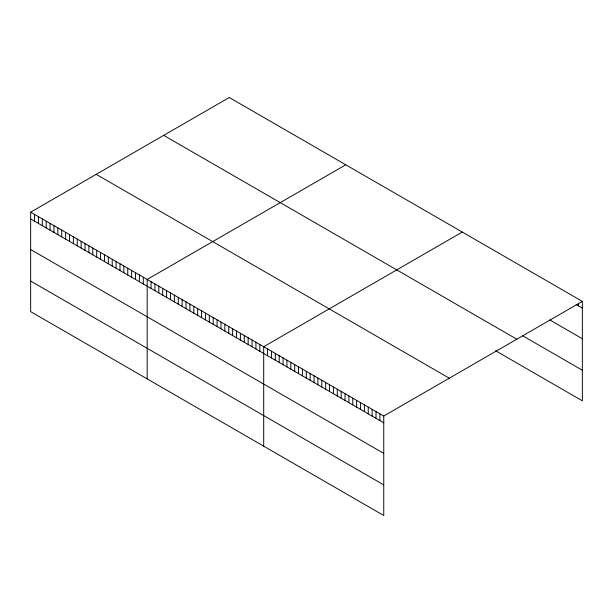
<?xml version="1.0" encoding="UTF-8"?>
<svg xmlns="http://www.w3.org/2000/svg" width="613" height="613" viewBox="0 0 613 613"><rect width="100%" height="100%" fill="white"/><g stroke="black" fill="none" stroke-linecap="round" stroke-linejoin="round"><path stroke-width="0.92" d="M30.65 212.175L383.753 416.035L383.753 515.487L30.65 311.626L30.65 212.175L229.247 97.513L582.35 301.374L582.35 400.825L495.603 350.743M345.77 164.79L147.174 279.451L147.174 378.895M462.294 232.059L263.697 346.72L263.697 446.172M383.753 416.035L582.35 301.374M576.151 304.554L582.35 308.132M549.823 319.94L582.35 338.721M522.713 335.801L582.35 370.237M163.709 135.35L516.813 339.211M96.187 174.337L449.291 378.198M30.65 218.933L383.753 422.794M30.65 249.522L383.753 453.382M30.65 281.038L383.753 484.898M578.48 303.366L578.48 305.895M379.876 413.798L379.876 420.556M376.007 411.561L376.007 418.319M372.137 409.331L372.137 416.081M368.26 407.093L368.26 413.852M364.39 404.856L364.39 411.614M360.513 402.618L360.513 409.377M356.643 400.381L356.643 407.139M352.774 398.151L352.774 404.902M348.897 395.914L348.897 402.672M345.027 393.676L345.027 400.435M341.15 391.439L341.15 398.197M337.28 389.201L337.28 395.96M333.403 386.972L333.403 393.722M329.533 384.734L329.533 391.492M325.664 382.497L325.664 389.255M321.787 380.259L321.787 387.018M317.917 378.022L317.917 384.78M314.04 375.792L314.04 382.543M310.17 373.555L310.17 380.313M306.301 371.317L306.301 378.075M302.424 369.08L302.424 375.838M298.554 366.842L298.554 373.601M294.677 364.612L294.677 371.363M290.807 362.375L290.807 369.133M286.93 360.137L286.93 366.896M283.06 357.9L283.06 364.658M279.191 355.663L279.191 362.421M275.314 353.433L275.314 360.183M271.444 351.195L271.444 357.954M267.567 348.958L267.567 355.716M259.812 344.483L259.812 351.234M255.928 342.238L255.928 348.996M252.043 339.993L252.043 346.751M248.158 337.755L248.158 344.506M244.281 335.51L244.281 342.269M240.396 333.265L240.396 340.023M236.511 331.028L236.511 337.778M232.626 328.783L232.626 335.541M228.741 326.537L228.741 333.296M224.856 324.3L224.856 331.051M220.971 322.055L220.971 328.813M217.086 319.81L217.086 326.568M213.201 317.572L213.201 324.331M209.317 315.327L209.317 322.086M205.439 313.082L205.439 319.84M201.554 310.845L201.554 317.603M197.67 308.6L197.67 315.358M193.785 306.354L193.785 313.113M189.9 304.117L189.9 310.875M186.015 301.872L186.015 308.63M182.13 299.627L182.13 306.385M178.245 297.389L178.245 304.148M174.36 295.144L174.36 301.902M170.475 292.899L170.475 299.657M166.598 290.662L166.598 297.42M162.713 288.416L162.713 295.175M158.828 286.171L158.828 292.93M154.943 283.934L154.943 290.692M151.059 281.689L151.059 288.447M143.289 277.206L143.289 283.965M139.404 274.961L139.404 281.719M135.519 272.724L135.519 279.474M131.634 270.479L131.634 277.237M127.757 268.233L127.757 274.992M123.872 265.996L123.872 272.747M119.987 263.751L119.987 270.509M116.102 261.506L116.102 268.264M112.217 259.268L112.217 266.019M108.332 257.023L108.332 263.782M104.448 254.778L104.448 261.536M100.563 252.541L100.563 259.291M96.678 250.296L96.678 257.054M92.793 248.05L92.793 254.809M88.916 245.813L88.916 252.571M85.031 243.568L85.031 250.326M81.146 241.323L81.146 248.081M77.261 239.085L77.261 245.844M73.376 236.84L73.376 243.599M69.491 234.595L69.491 241.353M65.606 232.358L65.606 239.116M61.721 230.113L61.721 236.871M57.837 227.867L57.837 234.626M53.952 225.63L53.952 232.388M50.074 223.385L50.074 230.143M46.19 221.14L46.19 227.898M42.305 218.902L42.305 225.661M38.42 216.657L38.42 223.416M34.535 214.412L34.535 221.17"/></g></svg>
